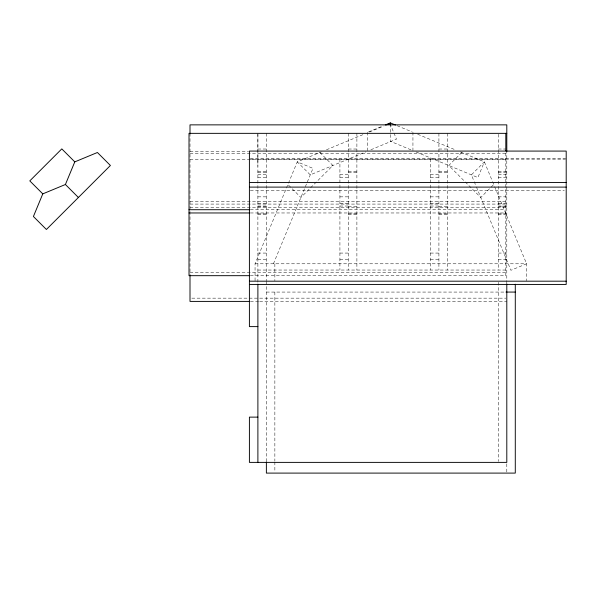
<?xml version="1.0" encoding="UTF-8"?>
<svg xmlns="http://www.w3.org/2000/svg" width="596" height="596" viewBox="0 0 596 596"><rect width="100%" height="100%" fill="white"/><g stroke="black" fill="none" stroke-linecap="round" stroke-linejoin="round"><path stroke-width="0.45" stroke-dasharray="2.98 2.23" d="M255.058 280.761L255.058 263.79L297.277 161.874L321.311 151.913M273.43 263.79L312.96 168.363L297.277 161.874L310.263 174.859L365.75 151.876M461.758 152.501L448.773 165.487L480.771 197.485L493.756 184.499M368.522 131.932L382.766 126.024M326.466 149.782L364.238 134.137M369.386 131.999L383.98 125.957M370.876 149.752L396.482 139.151L390.328 124.296M257.889 134.338L257.889 166.291M257.889 149.022L266.375 149.022M348.407 149.022L356.892 149.022M438.917 149.022L447.402 149.022M498.316 149.022L505.952 149.022M190.005 151.481L248.532 151.481M190.005 153.321L506.801 153.321M250.335 158.916L566.2 158.916M250.335 159.013L565.269 159.013M190.005 159.326L506.801 159.326M257.889 171.328L266.375 171.328M348.407 171.328L356.892 171.328M438.917 171.328L447.402 171.328M498.316 171.328L506.801 171.328M257.889 172.311L266.375 172.311M348.407 172.311L356.892 172.311M438.917 172.311L447.402 172.311M498.316 172.311L506.801 172.311M257.889 174.643L266.375 174.643M339.921 174.643L348.407 174.643M430.431 174.643L438.917 174.643M498.316 174.643L506.801 174.643M257.889 177.332L266.375 177.332M339.921 177.332L348.407 177.332M430.431 177.332L438.917 177.332M498.316 177.332L506.801 177.332M250.335 190.355L564.345 190.355M257.889 196.851L266.375 196.851M339.921 196.851L348.407 196.851M430.431 196.851L438.917 196.851M498.316 196.851L506.801 196.851M190.005 201.329L506.801 201.329M257.889 203.34L266.375 203.34M339.921 203.34L348.407 203.34M430.431 203.34L438.917 203.34M498.316 203.34L506.801 203.34M190.005 204.078L506.801 204.078M257.889 206.037L266.375 206.037M339.921 206.037L348.407 206.037M430.431 206.037L438.917 206.037M498.316 206.037L506.801 206.037M257.889 206.79L266.375 206.79M348.407 206.79L356.892 206.79M438.917 206.79L447.402 206.79M498.316 206.79L506.801 206.79M190.005 207.326L506.801 207.326M250.327 209.718L505.81 209.718M250.327 212.966L505.81 212.966M257.889 213.822L266.375 213.822M348.407 213.822L356.892 213.822M438.917 213.822L447.402 213.822M498.316 213.822L506.801 213.822M257.889 214.359L266.375 214.359M348.407 214.359L356.892 214.359M438.917 214.359L447.402 214.359M498.316 214.359L506.801 214.359M257.889 253.069L266.375 253.069M339.921 253.069L348.407 253.069M430.431 253.069L438.917 253.069M498.316 253.069L506.801 253.069M257.889 259.565L266.375 259.565M339.921 259.565L348.407 259.565M430.431 259.565L438.917 259.565M498.316 259.565L506.801 259.565M255.058 263.79L526.603 263.79L526.603 280.761M257.889 270.04L506.801 270.04M189.945 272.432L505.81 272.432M250.327 275.68L505.81 275.68L505.81 151.749M266.375 292.07L505.073 292.07M191.867 298.156L258.753 298.156M259.685 298.156L505.87 298.156M250.395 301.405L258.753 301.405M259.685 301.405L506.801 301.405M397.152 125.734L412.097 131.932M417.677 134.242L455.307 149.827M460.44 151.95L484.384 161.874L492.37 181.147M410.92 149.805L390.313 141.274L390.313 125.659M416.068 151.943L477.888 177.548L484.384 161.874L471.399 174.859L473.887 180.879M319.903 152.494L332.888 165.479L300.891 197.485L287.905 184.499M492.542 181.571L494.322 185.848M494.673 186.704L526.603 263.79L510.921 270.279L476.383 186.898M474.245 181.735L476.025 186.034M506.801 150.319L506.801 283.398M506.801 463.815L506.801 472.166M498.316 134.242L498.316 270.04M498.316 282.288L498.316 461.453M447.402 133.348L447.402 270.04M438.917 133.348L438.917 270.04M430.431 158.961L430.431 270.04M412.939 132.275L412.939 150.639M367.68 132.275L367.68 150.639M356.892 133.348L356.892 270.04M348.407 133.348L348.407 270.04M339.921 158.961L339.921 270.04M274.86 263.79L274.86 280.761M274.86 292.07L274.86 461.028M274.86 461.96L274.86 472.166M266.375 133.348L266.375 280.761M266.375 281.357L266.375 461.453M257.889 133.348L257.889 283.212M190.005 133.348L190.005 275.099"/><path stroke-width="0.89" d="M42.785 193.871L33.413 216.497L46.399 229.482L110.402 165.479L97.416 152.494L74.783 161.874L65.411 184.499L42.785 193.871L29.8 180.886L61.798 148.888L74.783 161.874M385.284 124.989L390.313 122.903L395.439 125.026M386.551 124.892L389.985 123.469L390.671 125.115M506.801 133.348L189.014 133.348L189.014 275.68L249.404 275.68M249.404 182.518L566.2 182.518M249.404 187.107L566.2 187.107M189.014 209.718L249.404 209.718M189.014 212.966L249.404 212.966M249.404 281.185L566.2 281.185M249.404 284.434L566.2 284.434L566.2 151.079L249.404 151.079L249.404 326.615L257.889 326.615M505.997 292.07L515.287 292.07M249.463 301.405L190.005 301.405L190.005 275.575M257.889 417.125L249.404 417.125L249.404 462.384L506.801 462.384L506.801 283.875M65.411 184.499L78.396 197.485M515.287 284.24L515.287 473.097L266.375 473.097L266.375 461.96M506.801 151.481L506.801 124.862L190.005 124.862L190.005 133.854M505.81 133.348L505.81 150.825M390.313 122.903L390.313 124.743M257.889 284.128L257.889 462.384"/></g></svg>
